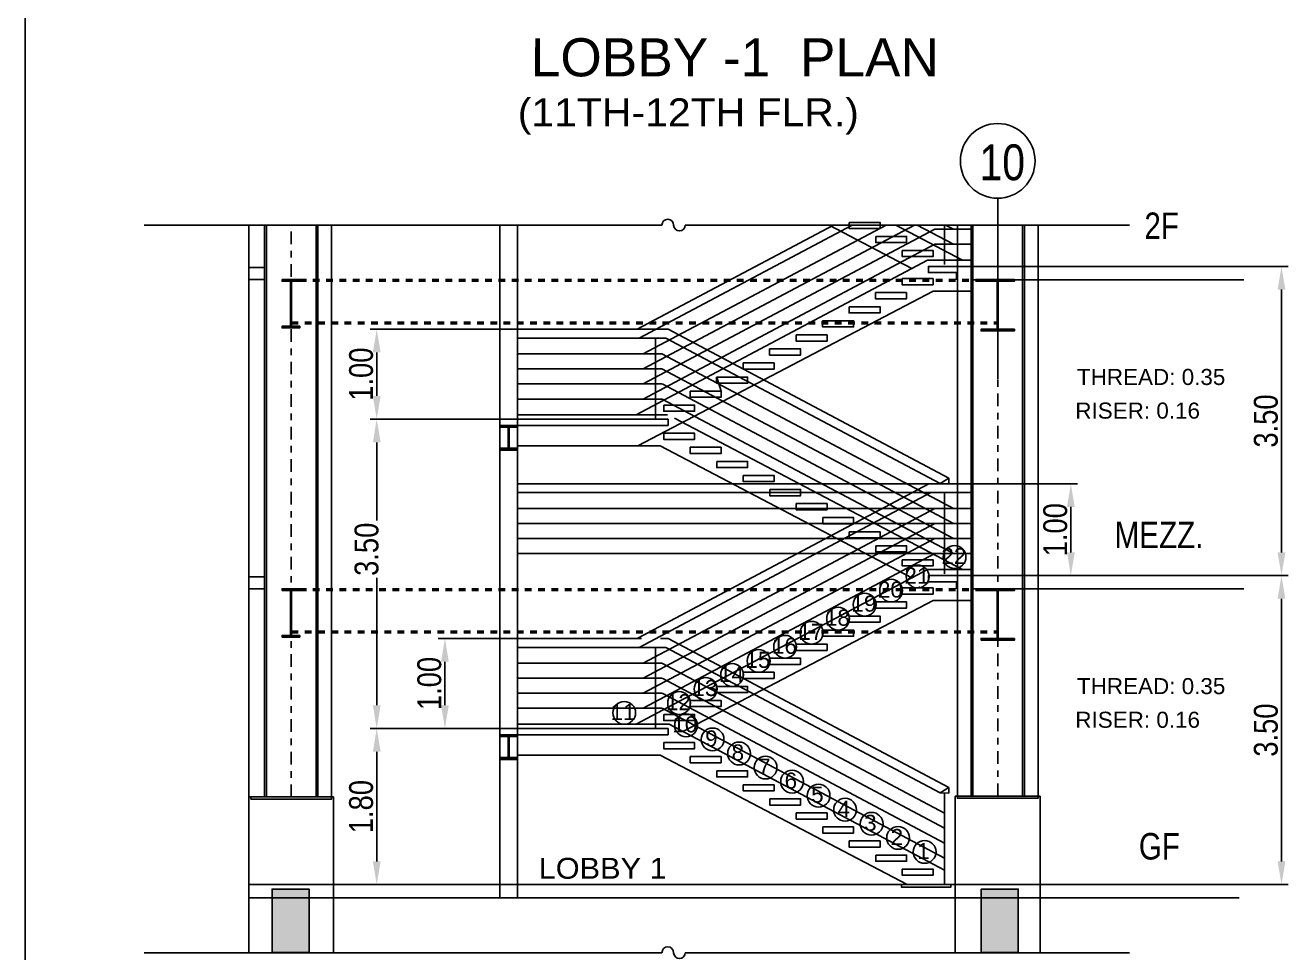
# Model space of a CAD drawing. Header units: millimetres. Extents: x 2148 to 2681, y 758 to 986.
# Drawn here: x 2480.45 to 2499.55, y 878.59 to 892.58 of the extents above; entities that cross this region are included whole.
import ezdxf

# ---------------------------------------------------------------- set-up
doc = ezdxf.new("R2010")
doc.units = ezdxf.units.MM
doc.linetypes.add('$0$HIDDEN', pattern=[0.375, 0.25, -0.125])
doc.linetypes.add('CENTER2', pattern=[28.575, 19.05, -3.175, 3.175, -3.175])
for name, color, linetype in [('0.2', 10, 'Continuous'), ('4CO', 4, 'Continuous'), ('D', 1, 'Continuous'), ('DIM', 20, 'Continuous'), ('ELAYOUT', 4, 'Continuous'), ('HATCH', 8, 'Continuous'), ('TEXT', 6, 'Continuous'), ('TLBLK', 7, 'Continuous'), ('wall', 4, 'Continuous')]:
    doc.layers.add(name, color=color, linetype=linetype)
doc.styles.add('ARIALNW', font='ARIALN.TTF')
doc.styles.add('MMTX$0$ESMX$0$X-OPTA1D', font='x-opta1d')
doc.styles.get("Standard").update_dxf_attribs({"font": 'arial.ttf'})
doc.styles.add('SWISS', font='swissl.ttf')
doc.dimstyles.new('DIM 75', dxfattribs={"dimtxt": 0.36, "dimasz": 0.35, "dimexe": 0.1, "dimexo": 0, "dimgap": 0.05, "dimtad": 1, "dimlfac": 0.75, "dimzin": 0, "dimdsep": 46, "dimtxsty": 'ARIALNW', "dimcen": 0.09, "dimclrd": 6, "dimclre": 6, "dimclrt": 13, "dimadec": 0, "dimazin": 0, "dimtfac": 1, "dimtofl": 0, "dimtmove": 2, "dimatfit": 3, "dimfxl": 1, "dimtolj": 1, "dimtzin": 0, "dimarcsym": 0})

# ---------------------------------------------------------------- blocks, each defined once
blk = doc.blocks.new('A$C1DB67A09')
at = {"layer": 'wall', "color": 16, "linetype": 'ByBlock', "ltscale": 1.5, "elevation": 0}
blk.add_lwpolyline([(9.492, -81.28), (106.692, -81.28), (106.692, -9.48), (9.492, -9.48)], close=True, dxfattribs=at)
blk = doc.blocks.new('*D2834')
at = {"color": 6, "lineweight": -2, "ltscale": 0.05, "transparency": 16777216}
for p, q in [((2498.774, 884.278), (2499.51, 884.278)), ((2499.41, 879.966), (2499.41, 883.928)), ((2498.581, 879.616), (2499.51, 879.616))]:
    blk.add_line(p, q, dxfattribs=at)
at = {"color": 6, "ltscale": 0.05, "transparency": 16777216}
for points in [[(2499.352, 883.928), (2499.469, 883.928), (2499.41, 884.278)], [(2499.352, 879.966), (2499.469, 879.966), (2499.41, 879.616)]]:
    blk.add_solid(points, dxfattribs=at)
at = {"layer": 'Defpoints', "color": 0, "ltscale": 0.05, "transparency": 16777216}
for p in [(2498.774, 884.278, 0), (2499.41, 884.278), (2498.581, 879.616, 0)]:
    blk.add_point(p, dxfattribs=at)
at = {"color": 13, "ltscale": 0.05, "transparency": 16777216, "insert": (2499.176, 881.947), "char_height": 0.36, "attachment_point": 5, "rotation": 90, "style": 'ARIALNW'}
blk.add_mtext('\\A1;3.50', dxfattribs=at)
blk = doc.blocks.new('*D2835')
at = {"color": 6, "lineweight": -2, "ltscale": 0.05, "transparency": 16777216}
for p, q in [((2498.842, 888.942), (2499.51, 888.942)), ((2499.41, 884.628), (2499.41, 888.592)), ((2498.774, 884.278), (2499.51, 884.278))]:
    blk.add_line(p, q, dxfattribs=at)
at = {"color": 6, "ltscale": 0.05, "transparency": 16777216}
for points in [[(2499.352, 888.592), (2499.469, 888.592), (2499.41, 888.942)], [(2499.352, 884.628), (2499.469, 884.628), (2499.41, 884.278)]]:
    blk.add_solid(points, dxfattribs=at)
at = {"layer": 'Defpoints', "color": 0, "ltscale": 0.05, "transparency": 16777216}
for p in [(2498.842, 888.942, 0), (2499.41, 888.942), (2498.774, 884.278, 0)]:
    blk.add_point(p, dxfattribs=at)
at = {"color": 13, "ltscale": 0.05, "transparency": 16777216, "insert": (2499.176, 886.61), "char_height": 0.36, "attachment_point": 5, "rotation": 90, "style": 'ARIALNW'}
blk.add_mtext('\\A1;3.50', dxfattribs=at)
blk = doc.blocks.new('*D2836')
at = {"color": 6, "lineweight": -2, "transparency": 16777216}
for p, q in [((2487.881, 883.329), (2486.683, 883.329)), ((2486.783, 882.979), (2486.783, 882.321)), ((2487.881, 881.971), (2486.683, 881.971))]:
    blk.add_line(p, q, dxfattribs=at)
at = {"color": 6, "transparency": 16777216}
for points in [[(2486.725, 882.979), (2486.842, 882.979), (2486.783, 883.329)], [(2486.725, 882.321), (2486.842, 882.321), (2486.783, 881.971)]]:
    blk.add_solid(points, dxfattribs=at)
at = {"layer": 'Defpoints', "color": 0, "transparency": 16777216}
for p in [(2487.881, 883.329, 0), (2486.783, 881.971), (2487.881, 881.971, 0)]:
    blk.add_point(p, dxfattribs=at)
at = {"color": 13, "transparency": 16777216, "insert": (2486.55, 882.65), "char_height": 0.36, "attachment_point": 5, "rotation": 90, "style": 'ARIALNW'}
blk.add_mtext('\\A1;1.00', dxfattribs=at)
blk = doc.blocks.new('*D2837')
at = {"color": 6, "lineweight": -2, "transparency": 16777216}
for p, q in [((2494.726, 885.663), (2496.331, 885.663)), ((2496.231, 885.313), (2496.231, 884.628)), ((2494.729, 884.278), (2496.331, 884.278))]:
    blk.add_line(p, q, dxfattribs=at)
at = {"color": 6, "transparency": 16777216}
for points in [[(2496.173, 885.313), (2496.29, 885.313), (2496.231, 885.663)], [(2496.173, 884.628), (2496.29, 884.628), (2496.231, 884.278)]]:
    blk.add_solid(points, dxfattribs=at)
at = {"layer": 'Defpoints', "color": 0, "transparency": 16777216}
for p in [(2494.726, 885.663, 0), (2494.729, 884.278, 0), (2496.231, 884.278)]:
    blk.add_point(p, dxfattribs=at)
at = {"color": 13, "transparency": 16777216, "insert": (2495.997, 884.97), "char_height": 0.36, "attachment_point": 5, "rotation": 90, "style": 'ARIALNW'}
blk.add_mtext('\\A1;1.00', dxfattribs=at)
blk = doc.blocks.new('*D2838')
at = {"color": 6, "lineweight": -2, "transparency": 16777216}
for p, q in [((2487.881, 887.995), (2485.654, 887.995)), ((2485.754, 886.988), (2485.754, 887.645)), ((2487.881, 886.638), (2485.654, 886.638))]:
    blk.add_line(p, q, dxfattribs=at)
at = {"color": 6, "transparency": 16777216}
for points in [[(2485.696, 887.645), (2485.813, 887.645), (2485.754, 887.995)], [(2485.696, 886.988), (2485.813, 886.988), (2485.754, 886.638)]]:
    blk.add_solid(points, dxfattribs=at)
at = {"layer": 'Defpoints', "color": 0, "transparency": 16777216}
for p in [(2485.754, 887.995), (2487.881, 887.995, 0), (2487.881, 886.638, 0)]:
    blk.add_point(p, dxfattribs=at)
at = {"color": 13, "transparency": 16777216, "insert": (2485.52, 887.317), "char_height": 0.36, "attachment_point": 5, "rotation": 90, "style": 'ARIALNW'}
blk.add_mtext('\\A1;1.00', dxfattribs=at)
blk = doc.blocks.new('*D2839')
at = {"color": 6, "lineweight": -2, "transparency": 16777216}
for p, q in [((2487.881, 881.971), (2485.654, 881.971)), ((2485.754, 881.621), (2485.754, 879.966)), ((2487.881, 879.616), (2485.654, 879.616))]:
    blk.add_line(p, q, dxfattribs=at)
at = {"color": 6, "transparency": 16777216}
for points in [[(2485.696, 881.621), (2485.813, 881.621), (2485.754, 881.971)], [(2485.696, 879.966), (2485.813, 879.966), (2485.754, 879.616)]]:
    blk.add_solid(points, dxfattribs=at)
at = {"layer": 'Defpoints', "color": 0, "transparency": 16777216}
for p in [(2487.881, 881.971), (2485.754, 879.616), (2487.881, 879.616)]:
    blk.add_point(p, dxfattribs=at)
at = {"color": 13, "transparency": 16777216, "insert": (2485.52, 880.793), "char_height": 0.36, "attachment_point": 5, "rotation": 90, "style": 'ARIALNW'}
blk.add_mtext('\\A1;1.80', dxfattribs=at)
blk = doc.blocks.new('*D2840')
at = {"color": 6, "lineweight": -2, "transparency": 16777216}
for p, q in [((2487.881, 886.638), (2485.654, 886.638)), ((2485.754, 886.288), (2485.754, 885.108)), ((2485.754, 882.321), (2485.754, 884.242)), ((2487.881, 881.971), (2485.654, 881.971))]:
    blk.add_line(p, q, dxfattribs=at)
at = {"color": 6, "transparency": 16777216}
for points in [[(2485.696, 886.288), (2485.813, 886.288), (2485.754, 886.638)], [(2485.696, 882.321), (2485.813, 882.321), (2485.754, 881.971)]]:
    blk.add_solid(points, dxfattribs=at)
at = {"layer": 'Defpoints', "color": 0, "transparency": 16777216}
for p in [(2485.754, 886.638), (2487.881, 886.638), (2487.881, 881.971)]:
    blk.add_point(p, dxfattribs=at)
at = {"color": 13, "transparency": 16777216, "insert": (2485.602, 884.675), "char_height": 0.36, "attachment_point": 5, "rotation": 90, "style": 'ARIALNW'}
blk.add_mtext('\\A1;3.50', dxfattribs=at)

msp = doc.modelspace()

# ---------------------------------------------------------------- hatches: boundary and pattern name
at = {"layer": 'ELAYOUT', "linetype": 'ByBlock', "ltscale": 0.5}
for points in [[(2484.1735925, 878.5893714), (2484.7335925, 878.5893714), (2484.7335925, 879.5493714), (2484.1735925, 879.5493714)], [(2494.8775767, 878.5893714), (2495.4375767, 878.5893714), (2495.4375767, 879.5493714), (2494.8775767, 879.5493714)]]:
    msp.add_hatch(color=256, dxfattribs=at).paths.add_polyline_path(points)
at = {"layer": 'HATCH', "ltscale": 0.5}
h = msp.add_hatch(dxfattribs=at)
h.set_pattern_fill('ANSI31', color=256, scale=0.024807, style=0)
h.set_pattern_definition([(45, (200298.8446266, 7707.0017607), (-0.002192624696747, 0.002192624696747), [])])
edge = h.paths.add_edge_path()
edge.add_line((2484.5918441, 888.0399575), (2484.4793366, 888.0399575))
edge.add_arc((2484.4793366, 888.0496314), 0.0096739, 174.09726711, 269.99999996, ccw=False)
edge.add_line((2484.469714, 888.0506263), (2484.469714, 888.7072294))
edge.add_arc((2484.4793366, 888.7082243), 0.0096739, 89.63455464, 185.90273283, ccw=False)
edge.add_line((2484.4793983, 888.717898), (2484.5918441, 888.717898))
edge.add_line((2484.5918441, 888.717898), (2484.5918441, 888.7427048))
edge.add_line((2484.5918441, 888.7427048), (2484.3251775, 888.7427048))
edge.add_line((2484.3251775, 888.7427048), (2484.3251775, 888.717898))
edge.add_line((2484.3251775, 888.717898), (2484.4451347, 888.717898))
edge.add_arc((2484.4451964, 888.7082243), 0.0096739, -4.29209345, 90.36544517, ccw=False)
edge.add_line((2484.4548432, 888.7075003), (2484.4548432, 888.0503555))
edge.add_arc((2484.4451964, 888.0496314), 0.0096739, -89.99999978, 4.2920935, ccw=False)
edge.add_line((2484.4451964, 888.0399575), (2484.3251775, 888.0399575))
edge.add_line((2484.3251775, 888.0399575), (2484.3251775, 888.0151508))
edge.add_line((2484.3251775, 888.0151508), (2484.5918441, 888.0151508))
edge.add_line((2484.5918441, 888.0151508), (2484.5918441, 888.0399575))
h = msp.add_hatch(dxfattribs=at)
h.set_pattern_fill('ANSI31', color=256, scale=0.024807, style=0)
h.set_pattern_definition([(45, (200309.5094848, 7707.0017607), (-0.002192624696747, 0.002192624696747), [])])
edge = h.paths.add_edge_path()
edge.add_line((2495.3781406, 887.9938534), (2495.1441948, 887.9938534))
edge.add_arc((2495.1441948, 888.0035273), 0.0096739, 174.09726711, 269.99999996, ccw=False)
edge.add_line((2495.1345721, 888.0045222), (2495.1345721, 888.7072294))
edge.add_arc((2495.1441948, 888.7082243), 0.0096739, 89.63455464, 185.90273283, ccw=False)
edge.add_line((2495.1442565, 888.717898), (2495.3781406, 888.717898))
edge.add_line((2495.3781406, 888.717898), (2495.3781406, 888.7427048))
edge.add_line((2495.3781406, 888.7427048), (2494.8767892, 888.7427048))
edge.add_line((2494.8767892, 888.7427048), (2494.8767892, 888.717898))
edge.add_line((2494.8767892, 888.717898), (2495.1099929, 888.717898))
edge.add_arc((2495.1100546, 888.7082243), 0.0096739, -4.29209345, 90.36544517, ccw=False)
edge.add_line((2495.1197014, 888.7075003), (2495.1197014, 888.0042513))
edge.add_arc((2495.1100546, 888.0035273), 0.0096739, -89.99999978, 4.2920935, ccw=False)
edge.add_line((2495.1100546, 887.9938534), (2494.8767892, 887.9938534))
edge.add_line((2494.8767892, 887.9938534), (2494.8767892, 887.9690467))
edge.add_line((2494.8767892, 887.9690467), (2495.3781406, 887.9690467))
edge.add_line((2495.3781406, 887.9690467), (2495.3781406, 887.9938534))
h = msp.add_hatch(dxfattribs=at)
h.set_pattern_fill('ANSI31', color=256, scale=0.024807, style=0)
h.set_pattern_definition([(45, (213116.8574155, 6681.8954366), (-0.002192624696747, 0.002192624696747), [])])
h.paths.add_polyline_path([(2487.615408, 886.544233), (2487.615408, 886.5178359), (2487.7342174, 886.5178359, -0.438228156), (2487.7393301, 886.5123603), (2487.7393301, 886.2037909, -0.4363286699), (2487.7342499, 886.1983151), (2487.615408, 886.1983151), (2487.615408, 886.1719181), (2487.879429, 886.1719181), (2487.879429, 886.1983151), (2487.7602287, 886.1983151, -0.4447202519), (2487.7551613, 886.2039335), (2487.7551613, 886.5122176, -0.4466315263), (2487.7602612, 886.5178359), (2487.879429, 886.5178359), (2487.879429, 886.544233)])
h = msp.add_hatch(dxfattribs=at)
h.set_pattern_fill('ANSI31', color=256, scale=0.024807, style=0)
h.set_pattern_definition([(45, (200298.8446266, 7702.3377607), (-0.002192624696747, 0.002192624696747), [])])
edge = h.paths.add_edge_path()
edge.add_line((2484.5918441, 883.3759575), (2484.4793366, 883.3759575))
edge.add_arc((2484.4793366, 883.3856314), 0.0096739, 174.09726711, 269.99999996, ccw=False)
edge.add_line((2484.469714, 883.3866263), (2484.469714, 884.0432294))
edge.add_arc((2484.4793366, 884.0442243), 0.0096739, 89.63455464, 185.90273283, ccw=False)
edge.add_line((2484.4793983, 884.053898), (2484.5918441, 884.053898))
edge.add_line((2484.5918441, 884.053898), (2484.5918441, 884.0787048))
edge.add_line((2484.5918441, 884.0787048), (2484.3251775, 884.0787048))
edge.add_line((2484.3251775, 884.0787048), (2484.3251775, 884.053898))
edge.add_line((2484.3251775, 884.053898), (2484.4451347, 884.053898))
edge.add_arc((2484.4451964, 884.0442243), 0.0096739, -4.29209345, 90.36544517, ccw=False)
edge.add_line((2484.4548432, 884.0435003), (2484.4548432, 883.3863555))
edge.add_arc((2484.4451964, 883.3856314), 0.0096739, -89.99999978, 4.2920935, ccw=False)
edge.add_line((2484.4451964, 883.3759575), (2484.3251775, 883.3759575))
edge.add_line((2484.3251775, 883.3759575), (2484.3251775, 883.3511508))
edge.add_line((2484.3251775, 883.3511508), (2484.5918441, 883.3511508))
edge.add_line((2484.5918441, 883.3511508), (2484.5918441, 883.3759575))
h = msp.add_hatch(dxfattribs=at)
h.set_pattern_fill('ANSI31', color=256, scale=0.024807, style=0)
h.set_pattern_definition([(45, (200309.5094848, 7702.3377607), (-0.002192624696747, 0.002192624696747), [])])
edge = h.paths.add_edge_path()
edge.add_line((2495.3781406, 883.3298534), (2495.1441948, 883.3298534))
edge.add_arc((2495.1441948, 883.3395273), 0.0096739, 174.09726711, 269.99999997, ccw=False)
edge.add_line((2495.1345721, 883.3405222), (2495.1345721, 884.0432294))
edge.add_arc((2495.1441948, 884.0442243), 0.0096739, 89.63455464, 185.90273283, ccw=False)
edge.add_line((2495.1442565, 884.053898), (2495.3781406, 884.053898))
edge.add_line((2495.3781406, 884.053898), (2495.3781406, 884.0787048))
edge.add_line((2495.3781406, 884.0787048), (2494.8767892, 884.0787048))
edge.add_line((2494.8767892, 884.0787048), (2494.8767892, 884.053898))
edge.add_line((2494.8767892, 884.053898), (2495.1099929, 884.053898))
edge.add_arc((2495.1100546, 884.0442243), 0.0096739, -4.29209344, 90.36544517, ccw=False)
edge.add_line((2495.1197014, 884.0435003), (2495.1197014, 883.3402513))
edge.add_arc((2495.1100546, 883.3395273), 0.0096739, -89.99999978, 4.2920935, ccw=False)
edge.add_line((2495.1100546, 883.3298534), (2494.8767892, 883.3298534))
edge.add_line((2494.8767892, 883.3298534), (2494.8767892, 883.3050467))
edge.add_line((2494.8767892, 883.3050467), (2495.3781406, 883.3050467))
edge.add_line((2495.3781406, 883.3050467), (2495.3781406, 883.3298534))
h = msp.add_hatch(dxfattribs=at)
h.set_pattern_fill('ANSI31', color=256, scale=0.024807, style=0)
h.set_pattern_definition([(45, (213116.8574155, 6677.22877), (-0.002192624696747, 0.002192624696747), [])])
h.paths.add_polyline_path([(2487.615408, 881.8775663), (2487.615408, 881.8511693), (2487.7342174, 881.8511693, -0.438228156), (2487.7393301, 881.8456936), (2487.7393301, 881.5371242, -0.4363286699), (2487.7342499, 881.5316484), (2487.615408, 881.5316484), (2487.615408, 881.5052514), (2487.879429, 881.5052514), (2487.879429, 881.5316484), (2487.7602287, 881.5316484, -0.4447202519), (2487.7551613, 881.5372668), (2487.7551613, 881.845551, -0.4466315263), (2487.7602612, 881.8511693), (2487.879429, 881.8511693), (2487.879429, 881.8775663)])

# ---------------------------------------------------------------- linework, layer by layer
at = {"ltscale": 0.05}
for p, q in [((2495.1269844, 887.2345814, 0), (2495.1269844, 889.9706533, 0)), ((2487.6140791, 879.4160381, 0), (2487.6140791, 889.5661407, 0)), ((2487.8807578, 879.4160381, 0), (2487.8807578, 889.5661407, 0)), ((2494.7291062, 888.9415663, 0), (2498.84204, 888.9415663, 0.0000001)), ((2494.5067892, 888.7415663, 0.0000001), (2494.5067892, 888.848233, 0.0000001)), ((2494.5067892, 888.7415663, 0.0000001), (2494.5067892, 888.848233, 0.0000001)), ((2494.7291062, 888.7415663, 0), (2498.84204, 888.7415663, 0.0000001)), ((2494.5067892, 884.0775663, 0.0000001), (2494.5067892, 884.184233, 0.0000001)), ((2494.5067892, 884.0775663, 0.0000001), (2494.5067892, 884.184233, 0.0000001)), ((2494.7291062, 884.2775663, 0.0000001), (2498.84204, 884.2775663, 0.0000001)), ((2494.7291062, 884.0775663, 0.0000001), (2498.84204, 884.0775663, 0.0000001)), ((2490.0597646, 882.9554634, 0), (2487.8807578, 882.9554634, 0)), ((2483.8233717, 880.9379546, -0.0000015), (2485.1042089, 880.9379546, -0.0000015)), ((2483.8233717, 880.9379546, -0.0000004), (2485.1042089, 880.9379546, -0.0000003)), ((2494.4873995, 880.9493714, -0.0000015), (2495.7682367, 880.9493714, -0.0000014)), ((2494.4873995, 880.9493714, -0.0000004), (2495.7682367, 880.9493714, -0.0000003)), ((2483.8225414, 879.6160381, 0), (2498.7739561, 879.6160381, 0.0000001)), ((2483.8225414, 879.4160381, 0), (2498.7739561, 879.4160381, 0.0000001))]:
    msp.add_line(p, q, dxfattribs=at)
at = {"ltscale": 0.5}
for p, q in [((2492.6463201, 889.5661407, 0), (2489.6844716, 887.9954634, 0)), ((2492.9309147, 889.5661407, 0), (2489.7176377, 887.8621301, 0)), ((2494.177009, 889.5025255, 0), (2489.7762633, 887.1687968, 0)), ((2493.870077, 889.5661407, 0), (2489.7768, 887.3954634, 0)), ((2493.443185, 889.5661407, 0), (2489.7773366, 887.6221301, 0)), ((2494.4606288, 889.2758589, 0), (2493.9132403, 889.5661407, 0)), ((2494.1780822, 889.5025255, 0), (2494.7258075, 889.5025255, 0)), ((2494.3222474, 889.5661407, 0), (2494.3222474, 888.9708996)), ((2494.4600922, 889.5025255, 0), (2494.3401322, 889.5661407, 0)), ((2494.1764723, 889.2758589, 0), (2489.7757267, 886.9421301, 0)), ((2494.1780822, 889.2758589, 0), (2494.7258075, 889.2758589, 0)), ((2493.2844716, 888.5466572, 0), (2493.7511383, 888.5466572, 0)), ((2493.2844716, 888.5466572, 0), (2493.7511383, 888.5466572, 0)), ((2492.8852172, 888.334536, 0), (2493.3518839, 888.334536, 0)), ((2492.8852172, 888.334536, 0), (2493.3518839, 888.334536, 0)), ((2492.4852172, 888.1224148, 0), (2492.9518839, 888.1224148, 0)), ((2492.4852172, 888.1224148, 0), (2492.9518839, 888.1224148, 0)), ((2490.1526295, 887.9954634, 0), (2487.8807578, 887.9954634, 0)), ((2490.1526295, 887.9954634, 0), (2490.0357329, 887.9954634, 0)), ((2494.3918839, 885.747374, 0), (2490.1526295, 887.9954634, 0)), ((2490.1194635, 887.8621301, 0), (2487.8807578, 887.8621301, 0)), ((2489.9615064, 887.8621301, 0), (2489.9615064, 886.6375663, 0)), ((2494.2585506, 885.6671597, 0), (2490.1194635, 887.8621301, 0)), ((2492.0852172, 887.9102936, 0), (2492.5518839, 887.9102936, 0)), ((2492.0852172, 887.9102936, 0), (2492.5518839, 887.9102936, 0)), ((2490.0597646, 887.6221301, 0), (2487.8807578, 887.6221301, 0)), ((2494.4590189, 885.2891922, 0), (2490.0597646, 887.6221301, 0)), ((2491.6852172, 887.6981724, 0), (2492.1518839, 887.6981724, 0)), ((2491.6852172, 887.6981724, 0), (2492.1518839, 887.6981724, 0)), ((2491.6852172, 887.6981724, 0), (2492.1518839, 887.6981724, 0)), ((2491.6852172, 887.6981724, 0), (2492.1518839, 887.6981724, 0)), ((2491.6852172, 887.6981724, 0), (2492.1518839, 887.6981724, 0)), ((2491.6852172, 887.6981724, 0), (2492.1518839, 887.6981724, 0)), ((2490.0597646, 887.3954634, 0), (2487.8807578, 887.3954634, 0)), ((2494.4590189, 885.0625255, 0), (2490.0597646, 887.3954634, 0)), ((2491.2852172, 887.4860511, 0), (2491.7518839, 887.4860511, 0)), ((2491.2852172, 887.4860511, 0), (2491.7518839, 887.4860511, 0)), ((2490.0597646, 887.1687968, 0), (2487.8807578, 887.1687968, 0)), ((2494.4600922, 884.8358589, 0), (2490.0608378, 887.1687968, 0)), ((2490.8852172, 887.2739299, 0), (2491.3518839, 887.2739299, 0)), ((2490.9518839, 887.0618087, 0), (2490.8852172, 887.2739299, 0)), ((2490.9518839, 887.0618087, 0), (2490.8852172, 887.2739299, 0)), ((2490.9518839, 887.0618087, 0), (2490.8852172, 887.2739299, 0)), ((2490.9518839, 887.0618087, 0), (2490.8852172, 887.2739299, 0)), ((2490.8852172, 887.2739299, 0), (2491.3518839, 887.2739299, 0)), ((2490.9518839, 887.0618087, 0), (2490.8852172, 887.2739299, 0)), ((2490.9518839, 887.0618087, 0), (2490.8852172, 887.2739299, 0)), ((2490.9518839, 887.0618087, 0), (2490.8852172, 887.2739299, 0)), ((2490.4852172, 887.0618087, 0), (2490.9518839, 887.0618087, 0)), ((2490.4852172, 887.0618087, 0), (2490.9518839, 887.0618087, 0)), ((2490.0613744, 886.9421301, 0), (2487.8807578, 886.9421301, 0)), ((2494.4606288, 884.6091922, 0), (2490.0613744, 886.9421301, 0)), ((2490.0859629, 886.8496875), (2490.5518839, 886.8496875, 0)), ((2490.0859629, 886.8496875), (2490.5518839, 886.8496875, 0)), ((2487.8807578, 885.6625255, -0.000001), (2494.7258075, 885.6625255, 0.0000001)), ((2494.0852172, 885.6625255, 0), (2489.6844716, 883.3287968, 0)), ((2494.3918839, 885.747374, 0), (2494.2585506, 885.6671597, 0)), ((2494.3918839, 885.664233, 0.0000001), (2494.3918839, 885.747374, 0.0000001)), ((2487.8807578, 885.5291922, -0.000001), (2494.7258075, 885.5291922, 0.0000001)), ((2494.1183833, 885.5291922, 0), (2489.7176377, 883.1954634, 0)), ((2494.3222474, 885.5308996), (2494.3222474, 884.304233, 0)), ((2487.8807578, 885.2891922, -0.0000011), (2494.7258075, 885.2891922, 0.0000001)), ((2494.1780822, 885.2891922, 0), (2489.7773366, 882.9554634, 0)), ((2487.8807578, 885.0625255, -0.0000011), (2494.7258075, 885.0625255, 0.0000001)), ((2494.1775456, 885.0625255, 0), (2489.7768, 882.7287968, 0)), ((2487.8807578, 884.8358589, -0.0000011), (2494.7258075, 884.8358589, 0.0000001)), ((2494.177009, 884.8358589, 0), (2489.7762633, 882.5021301, 0)), ((2487.8807578, 884.6091922, -0.0000011), (2494.7258075, 884.6091922, 0.0000001)), ((2494.1764723, 884.6091922, 0), (2489.7757267, 882.2754634, 0)), ((2494.1764723, 884.6091922, 0), (2489.7757267, 882.2754634, 0)), ((2493.6852172, 884.0921117, 0), (2494.1518839, 884.0921117, 0)), ((2493.6852172, 884.0921117, 0), (2494.1518839, 884.0921117, 0)), ((2493.6852172, 884.0921117, 0), (2494.1518839, 884.0921117, 0)), ((2493.6852172, 884.0921117, 0), (2494.1518839, 884.0921117, 0)), ((2493.6852172, 884.0921117, 0), (2494.1518839, 884.0921117, 0)), ((2493.6852172, 884.0921117, 0), (2494.1518839, 884.0921117, 0)), ((2493.2852172, 883.8799905, 0), (2493.7518839, 883.8799905, 0)), ((2493.2852172, 883.8799905, 0), (2493.7518839, 883.8799905, 0)), ((2492.8852172, 883.6678693, 0), (2493.3518839, 883.6678693, 0)), ((2492.8852172, 883.6678693, 0), (2493.3518839, 883.6678693, 0)), ((2492.4852172, 883.4557481, 0), (2492.9518839, 883.4557481, 0)), ((2492.4852172, 883.4557481, 0), (2492.9518839, 883.4557481, 0)), ((2489.7511383, 883.3287968, 0), (2487.8807578, 883.3287968, 0)), ((2490.1194635, 883.1954634, 0), (2487.8807578, 883.1954634, 0)), ((2489.9615064, 883.1954634, 0), (2489.9615064, 881.9708996, 0)), ((2490.1526295, 883.3287968, 0), (2490.0357329, 883.3287968, 0)), ((2494.2585506, 881.000493, 0), (2490.1194635, 883.1954634, 0)), ((2494.3918839, 881.0807073, 0), (2490.1526295, 883.3287968, 0)), ((2492.0852172, 883.2436269, 0), (2492.5518839, 883.2436269, 0)), ((2492.0852172, 883.2436269, 0), (2492.5518839, 883.2436269, 0)), ((2491.6852172, 883.0315057, 0), (2492.1518839, 883.0315057, 0)), ((2491.6852172, 883.0315057, 0), (2492.1518839, 883.0315057, 0)), ((2491.6852172, 883.0315057, 0), (2492.1518839, 883.0315057, 0)), ((2491.6852172, 883.0315057, 0), (2492.1518839, 883.0315057, 0)), ((2491.6852172, 883.0315057, 0), (2492.1518839, 883.0315057, 0)), ((2491.6852172, 883.0315057, 0), (2492.1518839, 883.0315057, 0)), ((2494.3222474, 880.6950559, 0), (2490.0597646, 882.9554634, 0)), ((2491.2852172, 882.8193845, 0), (2491.7518839, 882.8193845, 0)), ((2491.2852172, 882.8193845, 0), (2491.7518839, 882.8193845, 0)), ((2490.0597646, 882.7287968, 0), (2487.8807578, 882.7287968, 0)), ((2494.3222474, 880.4686738, 0), (2490.0603012, 882.7287968, 0)), ((2490.8852172, 882.6072633, 0), (2491.3518839, 882.6072633, 0)), ((2490.8852172, 882.6072633, 0), (2491.3518839, 882.6072633, 0)), ((2490.0597646, 882.5021301, 0), (2487.8807578, 882.5021301, 0)), ((2494.3222474, 880.2422917, 0), (2490.0608378, 882.5021301, 0)), ((2490.4852172, 882.395142, 0), (2490.9518839, 882.395142, 0)), ((2490.4852172, 882.395142, 0), (2490.9518839, 882.395142, 0)), ((2490.0597646, 882.2754634, 0), (2487.8807578, 882.2754634, 0)), ((2494.3222474, 880.0159096, 0), (2490.0613744, 882.2754634, 0)), ((2490.0859629, 882.1830208, 0), (2490.5518839, 882.1830208, 0)), ((2490.0859629, 882.1830208, 0), (2490.5518839, 882.1830208, 0)), ((2494.3918839, 881.0807073, 0), (2494.2585506, 881.000493, 0)), ((2494.3918839, 880.9975663, 0.0000001), (2494.3918839, 881.0807073, 0.0000001)), ((2494.3918839, 880.9975663, 0.0000001), (2494.2585506, 881.000493, 0)), ((2494.3222474, 880.9990948, 0), (2494.3222474, 879.6375663, 0))]:
    msp.add_line(p, q, dxfattribs=at)
at = {"color": 2}
for p, q in [((2483.8182386, 888.9254689, 0), (2484.0617796, 888.9254689, 0)), ((2483.8182386, 888.9254689, 0), (2484.0617796, 888.9254689, 0)), ((2483.8182386, 888.7427048, 0), (2484.0617796, 888.7427048, 0)), ((2483.8182386, 888.7427048, 0), (2484.0617796, 888.7427048, 0)), ((2483.8182386, 884.2614689, 0), (2484.0617796, 884.2614689, 0)), ((2483.8182386, 884.2614689, 0), (2484.0617796, 884.2614689, 0)), ((2483.8182386, 884.0787048, 0), (2484.0617796, 884.0787048, 0)), ((2483.8182386, 884.0787048, 0), (2484.0617796, 884.0787048, 0))]:
    msp.add_line(p, q, dxfattribs=at)
at = {"linetype": '$0$HIDDEN', "ltscale": 0.3}
for p, q in [((2484.5918441, 888.7427048, 0), (2495.1197014, 888.7427048, 0)), ((2484.5918441, 888.717898, 0), (2495.1197014, 888.717898, 0)), ((2484.469714, 888.1014377, 0), (2495.1197014, 888.1014377, 0)), ((2484.469714, 888.076631, 0), (2495.1197014, 888.076631, 0)), ((2484.5918441, 884.0787048, 0), (2495.1197014, 884.0787048, 0)), ((2484.5918441, 884.053898, 0), (2495.1197014, 884.053898, 0)), ((2484.469714, 883.4374377, 0), (2495.1197014, 883.4374377, 0)), ((2484.469714, 883.412631, 0), (2495.1197014, 883.412631, 0))]:
    msp.add_line(p, q, dxfattribs=at)
at = {"elevation": 0}
for points in [[(2482.2453597, 889.5661407), (2490.0599605, 889.5661407)], [(2490.234798, 889.5661407), (2490.2355741, 889.5661407)], [(2490.4119638, 889.5661407), (2497.1162917, 889.5661407)], [(2482.2453597, 878.5889919), (2490.0599605, 878.5889919)], [(2490.234798, 878.5889919), (2490.2355741, 878.5889919)], [(2490.4119638, 878.5889919), (2497.1162917, 878.5889919)]]:
    msp.add_lwpolyline(points, dxfattribs=at)
at = {"ltscale": 0.05, "elevation": 0}
for points in [[(2492.8852172, 889.6072633), (2493.3518839, 889.6072633), (2493.3518839, 889.5139299), (2492.8852172, 889.5139299)], [(2493.2852172, 889.395142), (2493.7518839, 889.395142), (2493.7518839, 889.3018087), (2493.2852172, 889.3018087)], [(2493.6852172, 889.1830208), (2494.1518839, 889.1830208), (2494.1518839, 889.0896875), (2493.6852172, 889.0896875)], [(2493.6844716, 888.7587784), (2494.1511383, 888.7587784), (2494.1511383, 888.6654451), (2493.6844716, 888.6654451)], [(2493.283726, 888.5466572), (2493.7503927, 888.5466572), (2493.7503927, 888.4533239), (2493.283726, 888.4533239)], [(2492.8844716, 888.334536), (2493.3511383, 888.334536), (2493.3511383, 888.2412027), (2492.8844716, 888.2412027)], [(2492.4844716, 888.1224148), (2492.9511383, 888.1224148), (2492.9511383, 888.0290814), (2492.4844716, 888.0290814)], [(2492.0844716, 887.9102936), (2492.5511383, 887.9102936), (2492.5511383, 887.8169602), (2492.0844716, 887.8169602)], [(2491.6844716, 887.6981724), (2492.1511383, 887.6981724), (2492.1511383, 887.604839), (2491.6844716, 887.604839)], [(2491.2844716, 887.4860511), (2491.7511383, 887.4860511), (2491.7511383, 887.3927178), (2491.2844716, 887.3927178)], [(2490.8844716, 887.2739299), (2491.3511383, 887.2739299), (2491.3511383, 887.1805966), (2490.8844716, 887.1805966)], [(2490.4844716, 887.0618087), (2490.9511383, 887.0618087), (2490.9511383, 886.9684754), (2490.4844716, 886.9684754)], [(2490.0852172, 886.8496875), (2490.5518839, 886.8496875), (2490.5518839, 886.7563542), (2490.0852172, 886.7563542)], [(2490.4852172, 886.2133239), (2490.9518839, 886.2133239), (2490.9518839, 886.1199905), (2490.4852172, 886.1199905)], [(2490.8852172, 886.0012027), (2491.3518839, 886.0012027), (2491.3518839, 885.9078693), (2490.8852172, 885.9078693)], [(2491.2852172, 885.7890814), (2491.7518839, 885.7890814), (2491.7518839, 885.6957481), (2491.2852172, 885.6957481)], [(2491.6852172, 885.5769602), (2492.1518839, 885.5769602), (2492.1518839, 885.4836269), (2491.6852172, 885.4836269)], [(2492.0852172, 885.364839), (2492.5518839, 885.364839), (2492.5518839, 885.2715057), (2492.0852172, 885.2715057)], [(2492.4852172, 885.1527178), (2492.9518839, 885.1527178), (2492.9518839, 885.0593845), (2492.4852172, 885.0593845)], [(2492.8852172, 884.9405966), (2493.3518839, 884.9405966), (2493.3518839, 884.8472633), (2492.8852172, 884.8472633)], [(2493.2852172, 884.7284754), (2493.7518839, 884.7284754), (2493.7518839, 884.635142), (2493.2852172, 884.635142)], [(2493.6852172, 884.5163542), (2494.1518839, 884.5163542), (2494.1518839, 884.4230208), (2493.6852172, 884.4230208)], [(2493.6844716, 884.0921117), (2494.1511383, 884.0921117), (2494.1511383, 883.9987784), (2493.6844716, 883.9987784)], [(2493.2844716, 883.8799905), (2493.7511383, 883.8799905), (2493.7511383, 883.7866572), (2493.2844716, 883.7866572)], [(2492.8844716, 883.6678693), (2493.3511383, 883.6678693), (2493.3511383, 883.574536), (2492.8844716, 883.574536)], [(2492.4844716, 883.4557481), (2492.9511383, 883.4557481), (2492.9511383, 883.3624148), (2492.4844716, 883.3624148)], [(2492.0844716, 883.2436269), (2492.5511383, 883.2436269), (2492.5511383, 883.1502936), (2492.0844716, 883.1502936)], [(2491.6844716, 883.0315057), (2492.1511383, 883.0315057), (2492.1511383, 882.9381724), (2491.6844716, 882.9381724)], [(2491.2844716, 882.8193845), (2491.7511383, 882.8193845), (2491.7511383, 882.7260511), (2491.2844716, 882.7260511)], [(2490.8844716, 882.6072633), (2491.3511383, 882.6072633), (2491.3511383, 882.5139299), (2490.8844716, 882.5139299)], [(2490.4844716, 882.395142), (2490.9511383, 882.395142), (2490.9511383, 882.3018087), (2490.4844716, 882.3018087)], [(2490.0852172, 882.1830208), (2490.5518839, 882.1830208), (2490.5518839, 882.0896875), (2490.0852172, 882.0896875)], [(2490.4852172, 881.5466572), (2490.9518839, 881.5466572), (2490.9518839, 881.4533239), (2490.4852172, 881.4533239)], [(2490.8852172, 881.334536), (2491.3518839, 881.334536), (2491.3518839, 881.2412027), (2490.8852172, 881.2412027)], [(2491.2852172, 881.1224148), (2491.7518839, 881.1224148), (2491.7518839, 881.0290814), (2491.2852172, 881.0290814)], [(2491.6852172, 880.9102936), (2492.1518839, 880.9102936), (2492.1518839, 880.8169602), (2491.6852172, 880.8169602)], [(2492.0852172, 880.6981724), (2492.5518839, 880.6981724), (2492.5518839, 880.604839), (2492.0852172, 880.604839)], [(2492.4852172, 880.4860511), (2492.9518839, 880.4860511), (2492.9518839, 880.3927178), (2492.4852172, 880.3927178)], [(2492.8852172, 880.2739299), (2493.3518839, 880.2739299), (2493.3518839, 880.1805966), (2492.8852172, 880.1805966)], [(2493.2852172, 880.0618087), (2493.7518839, 880.0618087), (2493.7518839, 879.9684754), (2493.2852172, 879.9684754)], [(2493.6852172, 879.8496875), (2494.1518839, 879.8496875), (2494.1518839, 879.7563542), (2493.6852172, 879.7563542)], [(2493.673971, 879.6160381), (2494.4200806, 879.6160381), (2494.4200806, 879.5798375), (2493.673971, 879.5798375)], [(2493.673971, 879.6160381), (2494.4200806, 879.6160381), (2494.4200806, 879.5798375), (2493.673971, 879.5798375)]]:
    msp.add_lwpolyline(points, close=True, dxfattribs=at)
at = {"ltscale": 0.05}
for points, elevation in [([(2494.5067892, 888.848233), (2494.0807651, 888.848233), (2494.0807651, 888.9415663), (2494.7258075, 888.9415663)], 0), ([(2487.8807578, 886.6375663), (2490.1526295, 886.6375663), (2490.1526295, 886.544233), (2487.8807578, 886.544233)], 0.0000001), ([(2490.0852172, 886.4254451), (2490.5518839, 886.4254451), (2490.5518839, 886.3321117), (2490.0852172, 886.3321117), (2490.0852172, 886.4254451)], 0), ([(2494.5067892, 884.184233), (2494.0807651, 884.184233), (2494.0807651, 884.2775663), (2494.7258075, 884.2775663)], 0), ([(2487.8807578, 881.9708996), (2490.1526295, 881.9708996), (2490.1526295, 881.8775663), (2487.8807578, 881.8775663)], 0.0000001), ([(2490.0852172, 881.7587784), (2490.5518839, 881.7587784), (2490.5518839, 881.6654451), (2490.0852172, 881.6654451), (2490.0852172, 881.7587784)], 0)]:
    msp.add_lwpolyline(points, dxfattribs=dict(at, elevation=elevation))
msp.add_circle((2495.1269844, 890.5341498, 0), 0.5634965)
for centre, start, end in [((2490.1473792, 889.5661407, 0), 0, 180), ((2490.3237689, 889.5661407, 0), 180, 0), ((2490.1473792, 878.5889919, 0), 0, 180), ((2490.3237689, 878.5889919, 0), 180, 0)]:
    msp.add_arc(centre, 0.0881948, start, end)
at = {"layer": '0.2', "ltscale": 0.5}
for centre in [(2494.4762373, 884.558309, -0.0000001), (2493.9181778, 884.2642127, 0), (2493.5181778, 884.0520915, 0), (2493.1189234, 883.8399703, 0), (2492.7189234, 883.6278491, 0), (2492.3181778, 883.4157278, 0), (2491.9189234, 883.2036066, 0), (2491.5181778, 882.9914854, 0), (2491.1189234, 882.7793642, 0), (2490.7189234, 882.567243), (2490.3189234, 882.3551218, 0), (2489.4900908, 882.2071901, -0.0000001), (2490.4236576, 882.0182345, -0.0000001), (2490.8236576, 881.8061133, -0.0000001), (2491.2236576, 881.5939921, -0.0000001), (2491.6236576, 881.3818709, -0.0000001), (2492.0236576, 881.1697496, -0.0000001), (2492.4236576, 880.9576284, -0.0000001), (2492.8236576, 880.7455072, -0.0000001), (2493.2236576, 880.533386, -0.0000001), (2493.6236576, 880.3212648, -0.0000001), (2494.0236576, 880.1091436, -0.0000001)]:
    msp.add_circle(centre, 0.172101, dxfattribs=at)
at = {"layer": '4CO', "ltscale": 0.5}
for p, q in [((2492.5839674, 889.5661407, 0), (2493.832062, 888.9121113, 0)), ((2493.589379, 889.5661407, 0), (2494.5980659, 889.0375663, 0)), ((2494.0686342, 889.0375663, 0), (2489.6686342, 886.704233, 0)), ((2494.7258075, 889.0375663, 0), (2494.0686342, 889.0375663, 0)), ((2489.6952184, 886.2375663, 0), (2494.1553931, 888.5708996, 0)), ((2494.7258075, 888.5708996, 0), (2494.1553931, 888.5708996, 0)), ((2487.8807578, 886.704233, 0.0000001), (2490.1453288, 886.704233, 0)), ((2490.2470703, 886.6509182, 0), (2494.5980659, 884.3708996, 0)), ((2487.8807578, 886.2375663, 0.0000001), (2490.0304647, 886.2375663, 0)), ((2490.0304647, 886.2375663, 0), (2493.832062, 884.2454447, 0)), ((2494.0686342, 884.3708996, 0), (2489.6686342, 882.0375663, 0)), ((2494.7258075, 884.3708996, 0.0000002), (2494.0686342, 884.3708996, 0)), ((2490.376438, 881.9272786, 0), (2494.1553931, 883.904233, 0)), ((2494.7258075, 883.904233, 0.0000002), (2494.1553931, 883.904233, 0)), ((2487.8807578, 882.0375663, 0.0000001), (2490.1684669, 882.0375663)), ((2494.3222474, 879.8348039, 0), (2490.1684669, 882.0375663, 0)), ((2487.8807578, 881.5708996, 0.0000001), (2489.7618851, 881.5708996, 0)), ((2489.7618851, 881.5708996, 0), (2490.0304647, 881.5708996, 0)), ((2490.0304647, 881.5708996), (2493.760958, 879.6160381)), ((2483.8225414, 880.9379546, 0), (2483.8225414, 878.5889919, 0)), ((2485.1033786, 880.9379546, 0), (2485.1033786, 878.5889919, 0)), ((2494.4873995, 880.9493714, 0), (2494.4873995, 878.5889919, 0)), ((2495.7682367, 880.9493714, 0), (2495.7682367, 878.5889919, 0)), ((2494.3222474, 879.8348039, 0), (2494.3222474, 879.6160381, 0))]:
    msp.add_line(p, q, dxfattribs=at)
at = {"layer": 'D', "color": 3, "ltscale": 0.5}
for p, q in [((2484.0617796, 880.9493714, 0), (2484.0617796, 889.5661407, 0)), ((2484.0884463, 880.9493714, 0), (2484.0884463, 889.5661407, 0)), ((2484.8391343, 880.9493714, 0), (2484.8391343, 889.5661407, 0)), ((2484.8658009, 880.9493714, 0), (2484.8658009, 889.5661407, 0)), ((2494.7258075, 880.9493714, 0), (2494.7258075, 889.5661407, 0)), ((2494.7524741, 880.9493714, 0), (2494.7524741, 889.5661407, 0)), ((2495.5031621, 880.9493714, 0), (2495.5031621, 889.5661407, 0)), ((2495.5298288, 880.9493714, 0), (2495.5298288, 889.5661407, 0))]:
    msp.add_line(p, q, dxfattribs=at)
at = {"layer": 'D', "ltscale": 0.5}
for p, q in [((2483.8225414, 880.9379546, 0), (2485.1033717, 880.9379546)), ((2483.8233717, 880.9379546, 0), (2485.104202, 880.9379546, 0)), ((2494.4865692, 880.9493714, 0), (2495.7673995, 880.9493714, 0)), ((2494.4873995, 880.9493714, 0), (2495.7682298, 880.9493714, 0))]:
    msp.add_line(p, q, dxfattribs=at)
at = {"layer": 'D', "color": 3, "ltscale": 0.5}
for points, elevation in [([(2484.5918441, 888.0399575), (2484.4793366, 888.0399575, -0.4447202436), (2484.469714, 888.0506263), (2484.469714, 888.7072294, -0.4466315217), (2484.4793983, 888.717898), (2484.5918441, 888.717898), (2484.5918441, 888.7427048), (2484.3251775, 888.7427048), (2484.3251775, 888.717898), (2484.4451347, 888.717898, -0.4382281274), (2484.4548432, 888.7075003), (2484.4548432, 888.0503555, -0.4363286722), (2484.4451964, 888.0399575), (2484.3251775, 888.0399575), (2484.3251775, 888.0151508), (2484.5918441, 888.0151508)], 0), ([(2495.3781406, 887.9938534), (2495.1441948, 887.9938534, -0.4447202436), (2495.1345721, 888.0045222), (2495.1345721, 888.7072294, -0.4466315217), (2495.1442565, 888.717898), (2495.3781406, 888.717898), (2495.3781406, 888.7427048), (2494.8767892, 888.7427048), (2494.8767892, 888.717898), (2495.1099929, 888.717898, -0.4382281274), (2495.1197014, 888.7075003), (2495.1197014, 888.0042513, -0.4363286722), (2495.1100546, 887.9938534), (2494.8767892, 887.9938534), (2494.8767892, 887.9690467), (2495.3781406, 887.9690467)], 0), ([(2487.879429, 886.1983151), (2487.7602287, 886.1983151, -0.4447202436), (2487.7551613, 886.2039335), (2487.7551613, 886.5122176, -0.4466315217), (2487.7602612, 886.5178359), (2487.879429, 886.5178359), (2487.879429, 886.544233), (2487.615408, 886.544233), (2487.615408, 886.5178359), (2487.7342174, 886.5178359, -0.4382281274), (2487.7393301, 886.5123603), (2487.7393301, 886.2037909, -0.4363286722), (2487.7342499, 886.1983151), (2487.615408, 886.1983151), (2487.615408, 886.1719181), (2487.879429, 886.1719181)], 0.0000001), ([(2484.5918441, 883.3759575), (2484.4793366, 883.3759575, -0.4447202436), (2484.469714, 883.3866263), (2484.469714, 884.0432294, -0.4466315217), (2484.4793983, 884.053898), (2484.5918441, 884.053898), (2484.5918441, 884.0787048), (2484.3251775, 884.0787048), (2484.3251775, 884.053898), (2484.4451347, 884.053898, -0.4382281274), (2484.4548432, 884.0435003), (2484.4548432, 883.3863555, -0.4363286722), (2484.4451964, 883.3759575), (2484.3251775, 883.3759575), (2484.3251775, 883.3511508), (2484.5918441, 883.3511508)], 0), ([(2495.3781406, 883.3298534), (2495.1441948, 883.3298534, -0.4447202436), (2495.1345721, 883.3405222), (2495.1345721, 884.0432294, -0.4466315217), (2495.1442565, 884.053898), (2495.3781406, 884.053898), (2495.3781406, 884.0787048), (2494.8767892, 884.0787048), (2494.8767892, 884.053898), (2495.1099929, 884.053898, -0.4382281274), (2495.1197014, 884.0435003), (2495.1197014, 883.3402513, -0.4363286722), (2495.1100546, 883.3298534), (2494.8767892, 883.3298534), (2494.8767892, 883.3050467), (2495.3781406, 883.3050467)], 0), ([(2487.879429, 881.5316484), (2487.7602287, 881.5316484, -0.4447202436), (2487.7551613, 881.5372668), (2487.7551613, 881.845551, -0.4466315217), (2487.7602612, 881.8511693), (2487.879429, 881.8511693), (2487.879429, 881.8775663), (2487.615408, 881.8775663), (2487.615408, 881.8511693), (2487.7342174, 881.8511693, -0.4382281274), (2487.7393301, 881.8456936), (2487.7393301, 881.5371242, -0.4363286722), (2487.7342499, 881.5316484), (2487.615408, 881.5316484), (2487.615408, 881.5052514), (2487.879429, 881.5052514)], 0.0000001)]:
    msp.add_lwpolyline(points, format="xyb", close=True, dxfattribs=dict(at, elevation=elevation))
at = {"layer": 'D', "color": 3, "ltscale": 0.5, "elevation": 0}
for points in [[(2483.8547149, 880.9379546), (2485.0735584, 880.9379546), (2485.0735584, 880.9062079), (2483.8547149, 880.9062079)], [(2494.5187427, 880.9493714), (2495.7375863, 880.9493714), (2495.7375863, 880.9176247), (2494.5187427, 880.9176247)]]:
    msp.add_lwpolyline(points, close=True, dxfattribs=at)
at = {"layer": 'ELAYOUT', "linetype": 'ByBlock', "ltscale": 0.5}
for points, elevation in [([(2484.1735925, 878.5893714), (2484.7335925, 878.5893714), (2484.7335925, 879.5493714), (2484.1735925, 879.5493714)], 0), ([(2494.8775767, 878.5893714), (2495.4375767, 878.5893714), (2495.4375767, 879.5493714), (2494.8775767, 879.5493714)], 0.0000001)]:
    msp.add_lwpolyline(points, close=True, dxfattribs=dict(at, elevation=elevation))
at = {"layer": 'HATCH', "linetype": 'ByBlock', "ltscale": 0.5}
for p, q in [((2483.8225414, 880.9379546, 0), (2483.8225414, 889.5661407, 0)), ((2485.0727281, 880.9379546, 0), (2485.0727281, 889.5661407, 0)), ((2494.5187427, 880.9334981, 0), (2494.5187427, 889.5661407, 0.0000001)), ((2495.7375863, 880.9493714, 0), (2495.7375863, 889.5661407, 0.0000001))]:
    msp.add_line(p, q, dxfattribs=at)
at = {"layer": 'HATCH', "linetype": 'CENTER2', "ltscale": 0.01}
for p, q in [((2484.4629565, 880.9379546), (2484.4629565, 889.5661407, 0)), ((2495.1269844, 880.9493714, 0), (2495.1269844, 889.5661407, 0))]:
    msp.add_line(p, q, dxfattribs=at)
at = {"layer": 'HATCH', "ltscale": 0.5}
for p, q in [((2493.9365847, 884.104233, 0), (2493.9524716, 884.104233, 0)), ((2494.0079415, 884.104233, 0), (2493.9683201, 884.104233, 0))]:
    msp.add_line(p, q, dxfattribs=at)

# ---------------------------------------------------------------- block references
at = {"layer": 'DIM', "color": 8}
msp.add_blockref('A$C1DB67A09', (2470.958248, 917.3189005), dxfattribs=at)

# ---------------------------------------------------------------- texts
at = {"color": 2, "style": 'MMTX$0$ESMX$0$X-OPTA1D', "text_generation_flag": 6, "width": 1.1}
for s, height, p in [('(11TH-12TH FLR.)', 0.42, (2487.882618, 891.0575864, 0)), ('LOBBY 1', 0.315, (2488.1986789, 879.7045628, 0.0000001))]:
    msp.add_text(s, height=height, rotation=180, dxfattribs=at).set_placement(p)
at = {"char_height": 0.4, "width": 0.28, "attachment_point": 1}
for s, insert in [('{\\fSwis721 BdOul BT|b0|i0|c0|p82;\\W0.8;2F}', (2497.3408339, 889.7558229, 0)), ('{\\fSwis721 BdOul BT|b0|i0|c0|p82;\\W0.8;MEZZ.}', (2496.8915846, 885.0918229, 0)), ('{\\fSwis721 BdOul BT|b0|i0|c0|p82;\\W0.8;GF}', (2497.2578333, 880.3945207, 0))]:
    msp.add_mtext(s, dxfattribs=dict(at, insert=insert))
at = {"layer": 'TEXT', "style": 'SWISS'}
msp.add_text('LOBBY -1  PLAN', height=0.574945592, rotation=359.98971085, dxfattribs=at).set_placement((2488.0797112, 891.8097863))
at = {"layer": 'TEXT', "insert": (2494.8518808, 890.7832788, 0), "char_height": 0.54, "width": 3.396423809, "attachment_point": 1, "style": 'ARIALNW'}
msp.add_mtext('10', dxfattribs=at)
at = {"layer": 'TLBLK', "color": 7, "attachment_point": 5, "style": 'SWISS'}
for s, insert, char_height, width in [('THREAD: 0.35', (2497.4430236, 887.2729202, 0), 0.242437583, 5.279969108), ('RISER: 0.16', (2497.239325, 886.7654095, 0), 0.242437583, 5.279969108), ('22', (2494.4652889, 884.5719443, -0.0000001), 0.24243758, 5.157622504), ('21', (2493.9072294, 884.277848, 0), 0.24243758, 5.157622504), ('20', (2493.5072294, 884.0657267, 0), 0.24243758, 5.157622504), ('19', (2493.1076023, 883.8536055, 0), 0.24243758, 5.157622504), ('18', (2492.7076023, 883.6414843, 0), 0.24243758, 5.157622504), ('17', (2492.3072294, 883.4293631, 0), 0.24243758, 5.157622504), ('16', (2491.9079751, 883.2172419, 0), 0.24243758, 5.157622504), ('15', (2491.5072294, 883.0051207, 0), 0.24243758, 5.157622504), ('14', (2491.1079751, 882.7929995, 0), 0.24243758, 5.157622504), ('13', (2490.7079751, 882.5808783), 0.24243758, 5.157622504), ('THREAD: 0.35', (2497.4430236, 882.6089202, 0), 0.242437583, 5.279969108), ('12', (2490.3079751, 882.368757, 0), 0.24243758, 5.157622504), ('11', (2489.4715977, 882.2208254, -0.0000001), 0.24243758, 5.279969108), ('RISER: 0.16', (2497.239325, 882.1014095, 0), 0.242437583, 5.279969108), ('10', (2490.4051645, 882.0318698, -0.0000001), 0.24243758, 5.279969108), ('9', (2490.8051645, 881.8197485, -0.0000001), 0.2424376, 5.279969108), ('8', (2491.2051645, 881.6076273, -0.0000001), 0.2424376, 5.279969108), ('7', (2491.6051645, 881.3955061, -0.0000001), 0.2424376, 5.279969108), ('6', (2492.0051645, 881.1833849, -0.0000001), 0.2424376, 5.279969108), ('5', (2492.4051645, 880.9712637, -0.0000001), 0.2424376, 5.279969108), ('4', (2492.8051645, 880.7591425, -0.0000001), 0.2424376, 5.279969108), ('3', (2493.2051645, 880.5470213, -0.0000001), 0.2424376, 5.279969108), ('2', (2493.6051645, 880.3349001, -0.0000001), 0.2424376, 5.279969108), ('1', (2494.0051645, 880.1227788, -0.0000001), 0.2424376, 5.279969108)]:
    msp.add_mtext(s, dxfattribs=dict(at, insert=insert, char_height=char_height, width=width))

# ---------------------------------------------------------------- dimensions: what is measured, and where the dimension line sits
at = {"ltscale": 0.05}
for base, p1, p2, picture, middle in [((2499.4103021, 888.9415663, 0), (2498.7739561, 884.2775663, 0.0000001), (2498.84204, 888.9415663, 0.0000001), '*D2835', (2499.1764958, 886.6095663, 0)), ((2499.4103021, 884.2775663, 0), (2498.5814771, 879.6160381, 0.0000001), (2498.7739561, 884.2775663, 0.0000001), '*D2834', (2499.1764958, 881.9468022, 0))]:
    dim = msp.add_linear_dim(base=base, p1=p1, p2=p2, angle=90, dimstyle='DIM 75', dxfattribs=at)
    dim.commit()
    dim.dimension.update_dxf_attribs({"geometry": picture, "text_midpoint": middle})
for base, p1, p2, picture, middle in [((2485.7542016, 887.9954634, 0), (2487.8807578, 886.6375663, 0.0000001), (2487.8807578, 887.9954634, 0), '*D2838', (2485.5203953, 887.3165149, 0)), ((2496.2312765, 884.2775663, 0), (2494.7258075, 885.6625255, 0.0000001), (2494.7291062, 884.2775663, 0.0000001), '*D2837', (2495.9974702, 884.9700459, 0)), ((2486.7834916, 881.9708996, 0), (2487.8807578, 883.3287968, 0), (2487.8807578, 881.9708996, 0.0000001), '*D2836', (2486.5496854, 882.6498482, 0)), ((2485.7542016, 879.6160381, 0), (2487.8807578, 881.9708996, 0), (2487.8807578, 879.6160381, 0), '*D2839', (2485.5203953, 880.7934689, 0))]:
    dim = msp.add_linear_dim(base=base, p1=p1, p2=p2, angle=90, dimstyle='DIM 75', override={"dimrnd": 0.1})
    dim.commit()
    dim.dimension.update_dxf_attribs({"geometry": picture, "text_midpoint": middle})
dim = msp.add_linear_dim(base=(2485.7542016, 886.6375663, 0), p1=(2487.8807578, 881.9708996, 0), p2=(2487.8807578, 886.6375663, 0), angle=90, dimstyle='DIM 75')
dim.commit()
dim.dimension.update_dxf_attribs({"geometry": '*D2840', "text_midpoint": (2485.602087, 884.6747192, 0), "dimtype": 160})

doc.saveas('drawing.dxf')
